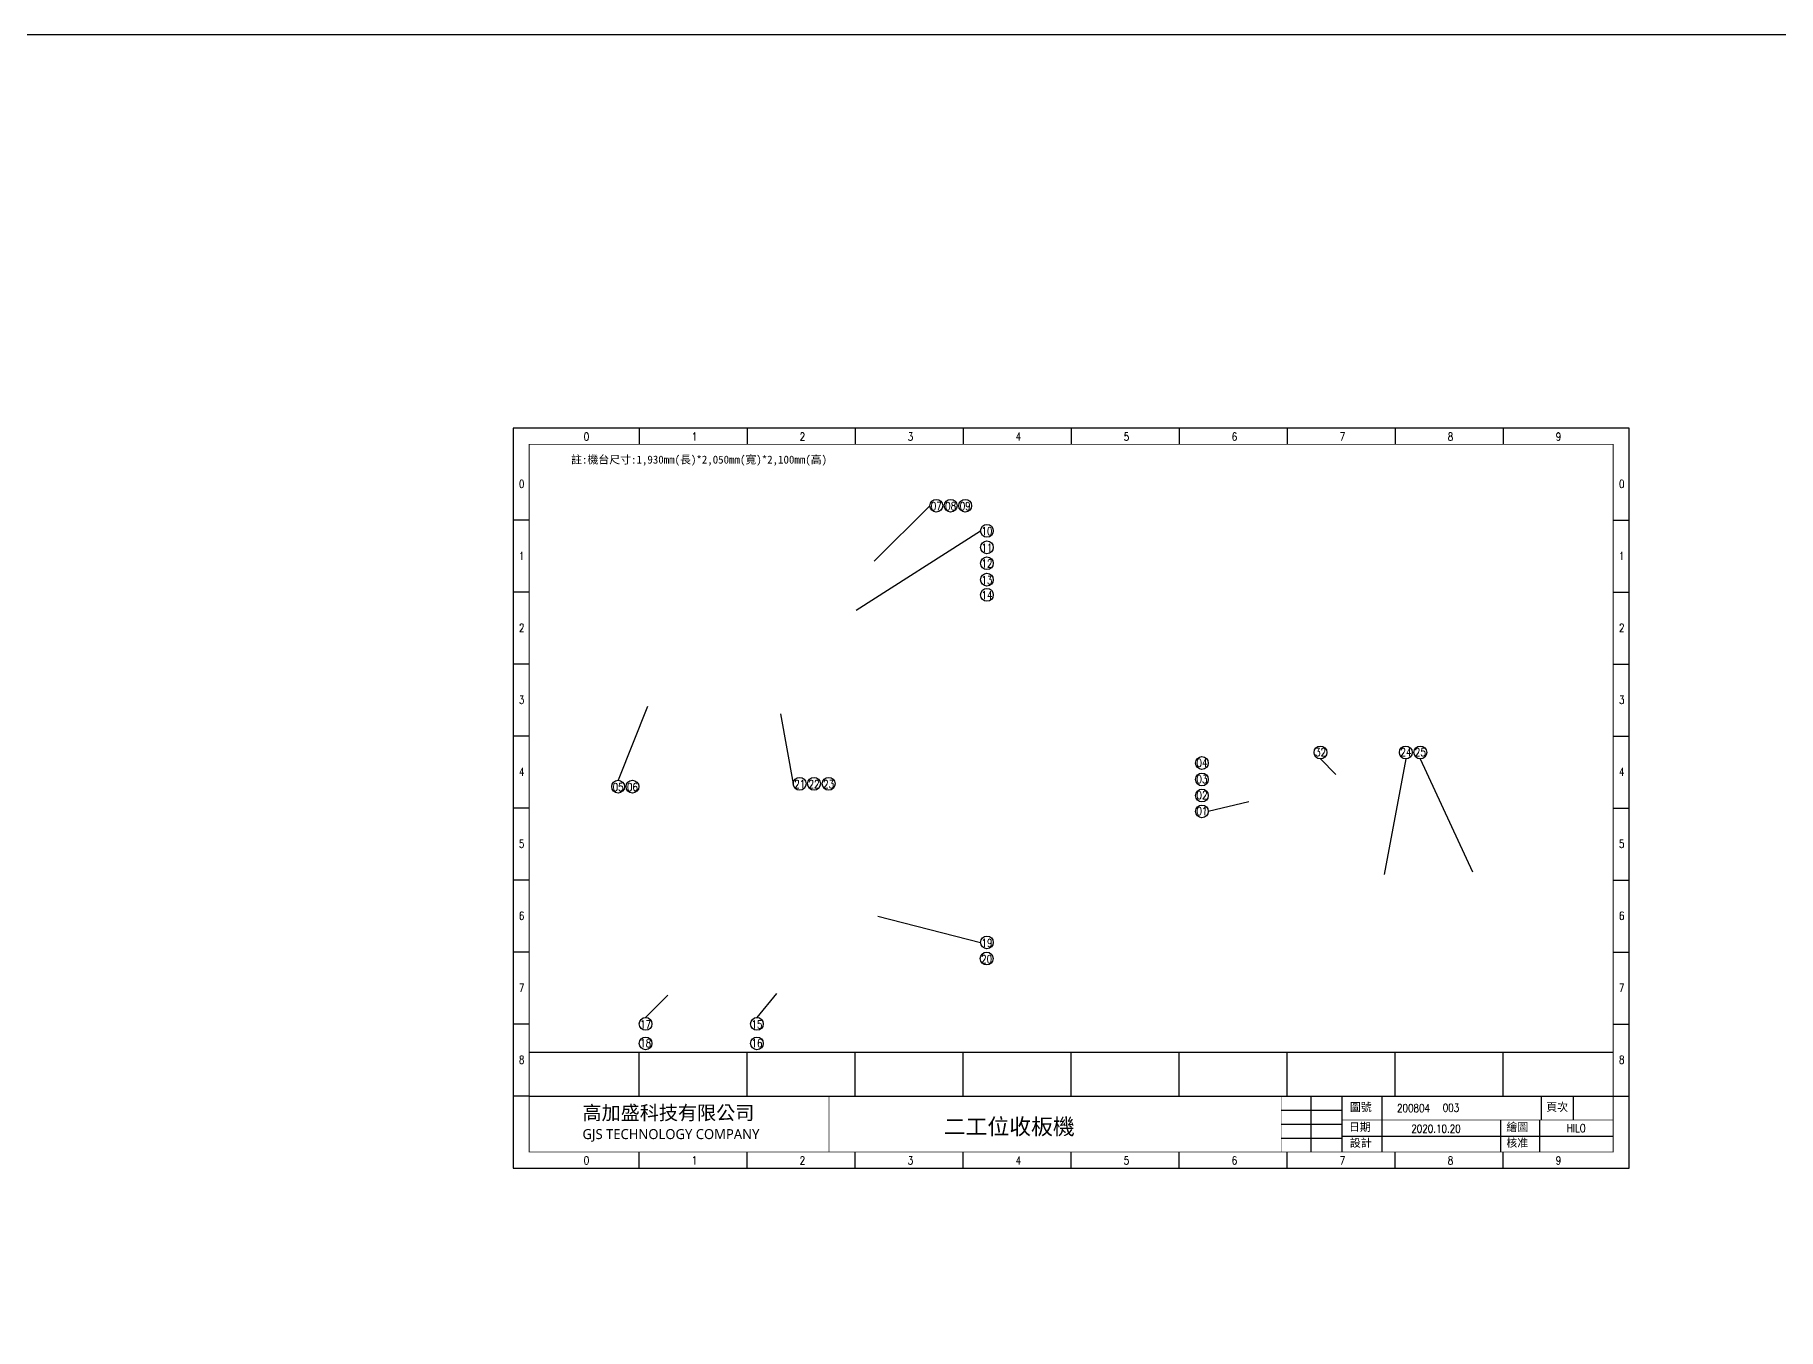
# Model space of a CAD drawing. Header units: millimetres. Extents: x -1721 to 4288, y -273 to 2028.
# Drawn here: x 1133.8 to 1569.6, y 822.4 to 1146 of the extents above; entities that cross this region are included whole.
import ezdxf
from ezdxf.enums import TextEntityAlignment as Align

# ---------------------------------------------------------------- set-up
doc = ezdxf.new("R2010")
doc.units = ezdxf.units.MM
doc.header["$LTSCALE"] = 5
doc.header["$MEASUREMENT"] = 0
doc.layers.get('0').update_dxf_attribs({"linetype": 'CONTINUOUS'})
doc.layers.add('圖框', color=7, linetype='CONTINUOUS')
doc.layers.add('文字', color=4, linetype='CONTINUOUS')
doc.styles.add('MtXpl_', font='mingliub.ttc')
doc.styles.add('標楷體', font='simplex.shx', dxfattribs={"width": 0.8, "bigfont": 'chineset.shx'})
doc.styles.add('線號', font='simplex.shx', dxfattribs={"height": 1.5, "bigfont": 'chineset.shx'})

# ---------------------------------------------------------------- blocks, each defined once
blk = doc.blocks.new('圖框')
at = {"layer": '圖框'}
for p, q in [((0, 185), (0, 0)), ((279, 185), (0, 185)), ((31.5, 185), (31.5, 181)), ((58.5, 185), (58.5, 181)), ((85.5, 185), (85.5, 181)), ((112.5, 185), (112.5, 181)), ((139.5, 185), (139.5, 181)), ((166.5, 185), (166.5, 181)), ((193.5, 185), (193.5, 181)), ((220.5, 185), (220.5, 181)), ((247.5, 185), (247.5, 181)), ((279, 0), (279, 185)), ((4, 162), (0, 162)), ((275, 162), (279, 162)), ((4, 144), (0, 144)), ((275, 144), (279, 144)), ((4, 126), (0, 126)), ((275, 126), (279, 126)), ((4, 108), (0, 108)), ((275, 108), (279, 108)), ((4, 90), (0, 90)), ((275, 90), (279, 90)), ((4, 72), (0, 72)), ((275, 72), (279, 72)), ((4, 54), (0, 54)), ((275, 54), (279, 54)), ((4, 36), (0, 36)), ((275, 36), (279, 36)), ((4, 28.96), (275, 28.96)), ((31.5, 17.96), (31.5, 28.96)), ((58.5, 17.96), (58.5, 28.96)), ((85.5, 18), (85.5, 29)), ((112.5, 17.96), (112.5, 28.96)), ((139.5, 17.96), (139.5, 28.96)), ((166.5, 17.96), (166.5, 28.96)), ((193.5, 17.96), (193.5, 28.96)), ((220.5, 17.96), (220.5, 28.96)), ((247.5, 17.96), (247.5, 28.96)), ((4, 18), (0, 18)), ((4, 18), (275, 18)), ((199.44, 18), (199.44, 4)), ((207.14, 18), (207.14, 4)), ((217.16, 18), (217.16, 4)), ((257, 18), (257, 12)), ((265, 18), (265, 12)), ((275, 18), (279, 18)), ((192, 14.5), (207.14, 14.5)), ((192, 11), (207.14, 11)), ((192, 7.5), (207.14, 7.5)), ((207.14, 8), (275, 8)), ((0, 0), (279, 0)), ((31.5, 0), (31.5, 4)), ((58.5, 0), (58.5, 4)), ((85.5, 0), (85.5, 4)), ((112.5, 0), (112.5, 4)), ((139.5, 0), (139.5, 4)), ((166.5, 0), (166.5, 4)), ((193.5, 0), (193.5, 4)), ((220.5, 0), (220.5, 4)), ((247.5, 0), (247.5, 4))]:
    blk.add_line(p, q, dxfattribs=at)
at = {"layer": '圖框', "const_width": 0.2}
for points in [[(4, 4), (275, 4), (275, 181), (4, 181)], [(4, 181), (275, 181), (275, 4), (4, 4)]]:
    blk.add_lwpolyline(points, close=True, dxfattribs=at)
at = {"layer": '圖框'}
for points, const_width in [([(4, 18), (275, 18)], 0.2), ([(79, 18), (79, 4)], 0.15), ([(192, 18), (192, 4)], 0.15), ([(207.14, 12), (275, 12)], 0.15)]:
    blk.add_lwpolyline(points, dxfattribs=dict(at, const_width=const_width))
for points in [[(246.85, 12), (246.85, 4)], [(256.58, 12), (256.58, 4)]]:
    blk.add_lwpolyline(points, dxfattribs=at)
at = {"insert": (17.34, 15.57), "char_height": 2, "width": 50.9822, "attachment_point": 1, "style": '線號'}
blk.add_mtext('{\\fMicrosoft JhengHei|b1|i0|c136|p34;\\H1.75x;\\C4;高加盛科技有限公司\\H0.85714x;\\P\\fMicrosoft JhengHei|b0|i0|c136|p34;\\H0.83333x;GJS TECHNOLOGY COMPANY}', dxfattribs=at)
at = {"layer": '圖框', "style": '標楷體', "width": 0.8}
for s, p in [('0', (17.64, 181.9)), ('1', (44.64, 181.9)), ('2', (71.64, 181.9)), ('3', (98.64, 181.9)), ('4', (125.64, 181.9)), ('5', (152.64, 181.9)), ('6', (179.64, 181.9)), ('7', (206.64, 181.9)), ('8', (233.64, 181.9)), ('9', (260.64, 181.9)), ('0', (1.45, 170.09)), ('0', (276.45, 170.09)), ('1', (1.45, 152.09)), ('1', (276.45, 152.09)), ('2', (1.45, 134.09)), ('2', (276.45, 134.09)), ('3', (1.45, 116.09)), ('3', (276.45, 116.09)), ('4', (1.45, 98.09)), ('4', (276.45, 98.09)), ('5', (1.45, 80.09)), ('5', (276.45, 80.09)), ('6', (1.45, 62.09)), ('6', (276.45, 62.09)), ('7', (1.45, 44.09)), ('7', (276.45, 44.09)), ('8', (1.45, 26.09)), ('8', (276.45, 26.09)), ('0', (17.64, 0.9)), ('1', (44.64, 0.9)), ('2', (71.64, 0.9)), ('3', (98.64, 0.9)), ('4', (125.64, 0.9)), ('5', (152.64, 0.9)), ('6', (179.64, 0.9)), ('7', (206.64, 0.9)), ('8', (233.64, 0.9)), ('9', (260.64, 0.9))]:
    blk.add_text(s, height=2, dxfattribs=at).set_placement(p)
at = {"layer": '圖框', "style": 'MtXpl_'}
for s, p in [('圖號', (209.18, 14.24)), ('頁次^J', (258.27, 14.24)), ('日期', (208.95, 9.25)), ('繪圖', (248.31, 9.25)), ('設計', (209.18, 5.29)), ('核准', (248.31, 5.29))]:
    blk.add_text(s, height=2, dxfattribs=at).set_placement(p)

msp = doc.modelspace()

# ---------------------------------------------------------------- linework, layer by layer
at = {"color": 1}
for p, q in [((1343.557, 1014.448), (1357.512, 1028.274)), ((1339.106, 1002.124), (1370.157, 1021.997)), ((1286.945, 978.065), (1279.567, 959.622)), ((1320.123, 976.23), (1323.366, 958.734)), ((1455.144, 964.971), (1458.95, 961.027)), ((1476.476, 964.971), (1471.107, 936.089)), ((1480.097, 964.971), (1493.183, 936.743)), ((1437.25, 954.225), (1427.106, 951.829)), ((1344.524, 925.662), (1370.157, 919.068)), ((1291.951, 905.86), (1286.432, 900.299)), ((1319.177, 906.287), (1314.262, 900.299))]:
    msp.add_line(p, q, dxfattribs=at)
msp.add_lwpolyline([(2005.364, 1146.033), (-104.977, 1146.033), (-104.977, -148.663), (2005.364, -148.663)], close=True)
for centre in [(1359.112, 1028.274), (1359.112, 1028.274), (1362.691, 1028.274), (1362.691, 1028.274), (1366.332, 1028.274), (1366.332, 1028.274), (1371.757, 1021.997), (1371.757, 1021.997), (1371.757, 1017.868), (1371.757, 1017.868), (1371.757, 1013.889), (1371.757, 1013.889), (1371.757, 1009.771), (1371.757, 1009.771), (1371.757, 1005.99), (1371.757, 1005.99), (1455.144, 966.571), (1455.144, 966.571), (1476.476, 966.571), (1476.476, 966.571), (1480.097, 966.571), (1480.097, 966.571), (1425.506, 963.924), (1425.506, 963.924), (1279.567, 958.022), (1279.567, 958.022), (1283.147, 958.022), (1283.147, 958.022), (1324.966, 958.734), (1324.966, 958.734), (1328.545, 958.734), (1328.545, 958.734), (1332.187, 958.734), (1332.187, 958.734), (1425.506, 959.82), (1425.506, 959.82), (1425.506, 955.797), (1425.506, 955.797), (1425.506, 951.829), (1425.506, 951.829), (1371.757, 919.068), (1371.757, 919.068), (1371.684, 915.037), (1371.684, 915.037), (1286.432, 898.699), (1286.432, 898.699), (1314.262, 898.699), (1314.262, 898.699), (1286.432, 893.811), (1286.432, 893.811), (1314.262, 893.811), (1314.262, 893.811)]:
    msp.add_circle(centre, 1.6)

# ---------------------------------------------------------------- block references
at = {"color": 0, "linetype": 'Continuous'}
msp.add_blockref('圖框', (1253.314, 862.65), dxfattribs=at)

# ---------------------------------------------------------------- texts
at = {"style": '標楷體', "width": 0.8}
for s, p in [('07', (1359.112, 1027.189)), ('08', (1362.691, 1027.189)), ('09', (1366.332, 1027.189)), ('10', (1371.757, 1020.912)), ('11', (1371.757, 1016.783)), ('12', (1371.757, 1012.804)), ('13', (1371.757, 1008.686)), ('14', (1371.757, 1004.905)), ('25', (1480.115, 965.644)), ('04', (1425.523, 962.956)), ('05', (1279.567, 956.937)), ('06', (1283.147, 956.937)), ('21', (1324.966, 957.649)), ('22', (1328.545, 957.649)), ('23', (1332.187, 957.649)), ('03', (1425.523, 958.892)), ('02', (1425.523, 954.869)), ('19', (1371.757, 917.937)), ('20', (1371.684, 913.907)), ('17', (1286.432, 897.569)), ('15', (1314.262, 897.569))]:
    msp.add_text(s, height=2, dxfattribs=at).set_placement(p, align=Align.CENTER)
for s, p in [('32', (1455.157, 965.644)), ('24', (1476.489, 965.644)), ('01', (1425.518, 950.901)), ('18', (1286.444, 892.883)), ('16', (1314.274, 892.883))]:
    msp.add_text(s, height=2, rotation=359.48068, dxfattribs=at).set_placement(p, align=Align.CENTER)
at = {"layer": '文字', "style": 'MtXpl_'}
for s, height, p in [('註:機台尺寸:1,930mm(長)*2,050mm(寬)*2,100mm(高)', 2, (1267.8, 1038.812)), ('二工位收板機', 4, (1360.979, 871.023))]:
    msp.add_text(s, height=height, dxfattribs=at).set_placement(p)
at = {"layer": '文字', "style": '標楷體', "width": 0.8}
for s, p in [('200804', (1474.297, 876.628)), ('003', (1485.706, 876.715)), ('2020.10.20', (1477.863, 871.494)), ('HILO', (1516.735, 871.617))]:
    msp.add_text(s, height=2, dxfattribs=at).set_placement(p)

doc.saveas('drawing.dxf')
